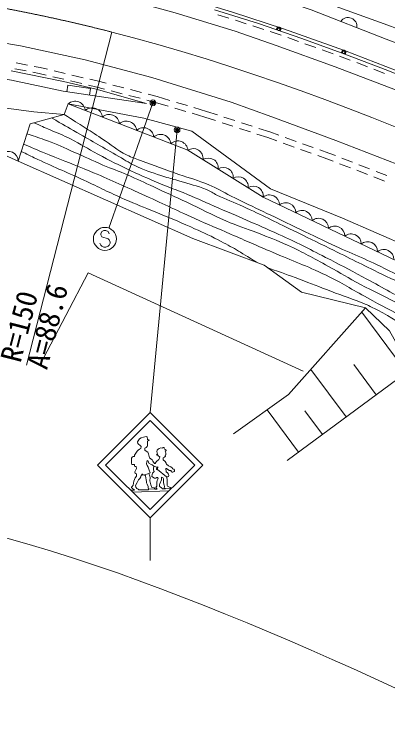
# Model space of a CAD drawing. Units: millimetres at full size, sheet at 1:1000; details may follow other scales. Extents: x 40000 to 680000, y 20000 to 380000.
# Drawn here: x 300501 to 333084, y 239180 to 300500 of the extents above; entities that cross this region are included whole.
import ezdxf
from ezdxf.enums import TextEntityAlignment as Align

# ---------------------------------------------------------------- set-up
doc = ezdxf.new("R2010")
doc.units = ezdxf.units.MM
doc.header["$LTSCALE"] = 1000
doc.header["$PDMODE"] = 32
doc.header["$PDSIZE"] = 500
doc.linetypes.add('CHAIN', pattern=[18.5, 12, -1.5, 3.5, -1.5])
for name, color, linetype, lineweight in [('M-BGD', 7, 'Continuous', 13), ('M-BMK', 2, 'Continuous', 13), ('M-STR-HTXT', 7, 'Continuous', 13), ('M-STR-STRC', 7, 'Continuous', 13)]:
    doc.layers.add(name, color=color, linetype=linetype, lineweight=lineweight)
doc.styles.add('ＭＳ ゴシック', font='')
doc.styles.get('ＭＳ ゴシック').set_extended_font_data('MS Gothic')

msp = doc.modelspace()

# ---------------------------------------------------------------- linework, layer by layer
at = {"layer": 'M-BGD'}
for p, q in [((319219, 300142), (318263, 300436)), ((320741, 299650), (319790, 299959)), ((322263, 299155), (321312, 299464)), ((323784, 298661), (322833, 298970)), ((325290, 298119), (324349, 298458)), ((326795, 297577), (325854, 297916)), ((328301, 297035), (327360, 297374)), ((329103, 296747), (328865, 296832)), ((301659, 296045), (300677, 296235)), ((329800, 296478), (329103, 296747)), ((331293, 295902), (330360, 296262)), ((301559, 295535), (300577, 295725)), ((302783, 295828), (302248, 295932)), ((303407, 295681), (302783, 295828)), ((332786, 295326), (331853, 295686)), ((302674, 295320), (302148, 295421)), ((303290, 295174), (302674, 295320)), ((304848, 294807), (303874, 295037)), ((304965, 295314), (303991, 295543)), ((306522, 294947), (305549, 295176)), ((306405, 294440), (305431, 294670)), ((307730, 294662), (307106, 294809)), ((308514, 294458), (307730, 294662)), ((305191, 294306), (305104, 293712)), ((307170, 294016), (305191, 294306)), ((307605, 294157), (306989, 294303)), ((307083, 293422), (307170, 294016)), ((308382, 293955), (307605, 294157)), ((309930, 293552), (308962, 293804)), ((310063, 294055), (309095, 294307)), ((311611, 293652), (310643, 293904)), ((311479, 293149), (310511, 293401)), ((312976, 293297), (312192, 293501)), ((312976, 293297), (314072, 292969)), ((312836, 292796), (312059, 292998)), ((312836, 292796), (313924, 292471)), ((314647, 292797), (315605, 292511)), ((314499, 292299), (315458, 292013)), ((316180, 292340), (317276, 292012)), ((317276, 292012), (318221, 291703)), ((300857, 287680), (292386, 291410)), ((316032, 291841), (317121, 291516)), ((317121, 291516), (318059, 291209)), ((318791, 291517), (319742, 291206)), ((318630, 291023), (319580, 290712)), ((320312, 291020), (321263, 290709)), ((320150, 290525), (321101, 290215)), ((321833, 290522), (322778, 290213)), ((322778, 290213), (323570, 289930)), ((321671, 290028), (322609, 289721)), ((322609, 289721), (323395, 289440)), ((324134, 289727), (325076, 289390)), ((323959, 289238), (324901, 288900)), ((325641, 289188), (326582, 288850)), ((325466, 288698), (326407, 288361)), ((327147, 288648), (327939, 288364)), ((327939, 288364), (328503, 288146)), ((326972, 288158), (327757, 287877)), ((327757, 287877), (328317, 287660)), ((329063, 287930), (329996, 287569)), ((328877, 287444), (329810, 287084)), ((330556, 287353), (331488, 286992)), ((330369, 286867), (331302, 286507)), ((332048, 286776), (332981, 286416)), ((331862, 286291), (332794, 285930)), ((334689, 269241), (330797, 274491)), ((332064, 267295), (330118, 269920)), ((324312, 261550), (335090, 269539)), ((329439, 265350), (326368, 269492)), ((325296, 262279), (322559, 265972)), ((327367, 263814), (325832, 265886))]:
    msp.add_line(p, q, dxfattribs=at)
for points in [[(262686, 312518), (263295, 311712), (264024, 311037), (264939, 310547), (264991, 311336), (269676, 311663), (274492, 311873), (277319, 311854), (285863, 311245), (292572, 310528), (297191, 309877), (302540, 308951), (305554, 308379), (309809, 307221), (314585, 305859), (321179, 303755), (326714, 301847), (333389, 299414), (337600, 297722), (343060, 295551), (352327, 291346), (363784, 286226)], [(363333, 285231), (351881, 290337), (342680, 294505), (336976, 296805), (332943, 298306), (326405, 300862), (320856, 302789), (314287, 304840), (309568, 306253), (305358, 307410), (302300, 307987), (296974, 308892), (292306, 309600), (285660, 310268), (277275, 310855), (274430, 310966), (269632, 310679), (264939, 310547)], [(362382, 283131), (352740, 287521), (347978, 289615), (343950, 291380), (339226, 293355), (334693, 295233), (329313, 297309), (323993, 299224), (319535, 300673), (314759, 302143), (310255, 303366), (306150, 304361), (304065, 304845)], [(312030, 292698), (304774, 293761), (300265, 294741), (296177, 295432), (293038, 295887), (289453, 296342)], [(312030, 292698), (307657, 293943), (304820, 294627), (300256, 295559)], [(280932, 294597), (282754, 294450), (288976, 293608), (293894, 292853), (298489, 292478), (302218, 291967), (304864, 291745)], [(304864, 291745), (305211, 292660), (311806, 291410)], [(356978, 271191), (356777, 271231), (348554, 272856), (342947, 273911), (336455, 277725), (322206, 284527), (315657, 288615), (305211, 292660)], [(300857, 287680), (301905, 290935), (304864, 291745)], [(357289, 271880), (356365, 272010), (348273, 275471), (343397, 276008), (334981, 280145), (329123, 282687), (322850, 285239), (315980, 290282), (311806, 291410)], [(331126, 274862), (325546, 276238), (322304, 278601), (316091, 280928), (300857, 287680)], [(325690, 269341), (306952, 277913), (303064, 270475)], [(335090, 269539), (333217, 272863), (331126, 274862), (324431, 267306), (319636, 263889)]]:
    msp.add_lwpolyline(points, dxfattribs=at)
for centre, radius, start, end in [((329613, 299427), 769, 351.33206, 145.97129), ((305816, 292007), 890, 4.82909, 132.83236), ((307308, 291429), 890, 4.82909, 132.83236), ((308800, 290851), 890, 4.82909, 132.83236), ((310293, 290273), 890, 4.82909, 132.83236), ((311785, 289696), 890, 4.82909, 132.83236), ((313277, 289118), 890, 4.82909, 132.83236), ((314770, 288540), 890, 4.82909, 132.83236), ((300012, 287675), 845, 0.33419, 132.14274), ((316128, 287912), 846, 352.17106, 123.89078), ((317438, 287095), 846, 352.17106, 123.89078), ((318748, 286278), 846, 352.17106, 123.89078), ((320058, 285460), 846, 352.17106, 123.89078), ((321368, 284643), 846, 352.17106, 123.89078), ((322757, 283850), 873, 359.78599, 129.17785), ((324182, 283170), 873, 359.78599, 129.17785), ((325607, 282490), 873, 359.78599, 129.17785), ((327032, 281810), 873, 359.78599, 129.17785), ((328457, 281130), 873, 359.78599, 129.17785), ((329882, 280449), 873, 359.78599, 129.17785), ((331307, 279769), 873, 359.78599, 129.17785), ((332732, 279089), 873, 359.78599, 129.17785)]:
    msp.add_arc(centre, radius, start, end, dxfattribs=at)
for points, knots in [([(303757, 291442), (304843, 290821), (305115, 290666), (305985, 290168), (307410, 289352), (308203, 288884), (309634, 288077), (310267, 287720), (310589, 287452), (311258, 287170), (312167, 286786), (312693, 286609), (313632, 286309), (314141, 286147), (314432, 286079), (314943, 285926), (315853, 285653), (316374, 285533), (317261, 285194), (317642, 285049), (317815, 284882), (318182, 284706), (319056, 284287), (319577, 284122), (320458, 283717), (322177, 282926), (323121, 282443), (324823, 281618), (326077, 281012), (326775, 280664), (328024, 280049), (329796, 279176), (330784, 278678), (332554, 277803), (333700, 277236), (334400, 277025), (335490, 276358), (335927, 276091), (336100, 275839), (336522, 275551), (337749, 274716), (338375, 274128), (339717, 273493), (340198, 273265), (340467, 273126), (340978, 272977), (342093, 272652), (342743, 272569), (343877, 272325), (344921, 272100), (345506, 271974), (346551, 271760), (348502, 271360), (349591, 271117), (351550, 270762), (353300, 270445), (354278, 270242), (356045, 270033), (356183, 270016), (356311, 270002), (356434, 269990)], [0, 0, 0, 0, 1, 1, 1, 2, 2, 2, 3, 3, 3, 4, 4, 4, 5, 5, 5, 6, 6, 6, 7, 7, 7, 8, 8, 8, 9, 9, 9, 10, 10, 10, 11, 11, 11, 12, 12, 12, 13, 13, 13, 14, 14, 14, 15, 15, 15, 16, 16, 16, 17, 17, 17, 18, 18, 18, 19, 19, 19, 20, 20, 20, 20]), ([(304864, 291745), (306455, 290736), (306861, 290482), (308131, 289656), (308998, 289092), (309424, 288673), (310345, 288202), (310782, 287979), (311049, 287902), (311508, 287728), (312813, 287235), (313551, 286979), (314866, 286515), (315881, 286157), (316475, 286023), (317470, 285612), (318257, 285288), (318650, 285003), (319414, 284627), (321600, 283553), (322835, 282973), (325030, 281918), (326268, 281323), (326955, 280974), (328201, 280397), (329988, 279568), (331025, 279181), (332791, 278308), (333924, 277749), (334542, 277402), (335654, 276801), (336080, 276571), (336322, 276447), (336737, 276196), (337933, 275473), (338417, 274788), (339616, 274070), (340001, 273839), (340203, 273672), (340624, 273520), (341493, 273206), (342028, 273189), (342931, 272993), (344356, 272684), (345165, 272561), (346595, 272276), (349006, 271795), (350344, 271464), (352762, 271021), (354265, 270746), (355117, 270583), (356611, 270380)], [0, 0, 0, 0, 1, 1, 1, 2, 2, 2, 3, 3, 3, 4, 4, 4, 5, 5, 5, 6, 6, 6, 7, 7, 7, 8, 8, 8, 9, 9, 9, 10, 10, 10, 11, 11, 11, 12, 12, 12, 13, 13, 13, 14, 14, 14, 15, 15, 15, 16, 16, 16, 17, 17, 17, 17]), ([(356311, 269719), (356126, 269741), (355928, 269763), (355699, 269785), (354871, 269864), (354401, 269841), (353575, 269930), (351960, 270106), (351073, 270334), (349466, 270571), (348389, 270730), (347778, 270774), (346705, 270960), (345877, 271103), (345412, 271186), (344594, 271381), (343772, 271576), (343323, 271734), (342516, 271988), (341881, 272187), (341530, 272314), (340902, 272532), (340300, 272741), (339953, 272833), (339365, 273079), (338663, 273373), (338281, 273565), (337603, 273911), (336640, 274404), (336114, 274707), (335163, 275223), (333483, 276136), (332556, 276672), (330872, 277576), (329619, 278247), (328922, 278632), (327655, 279276), (326073, 280082), (325186, 280533), (323573, 281276), (321395, 282279), (320146, 282776), (317949, 283736), (316888, 284199), (316302, 284480), (315232, 284922), (314546, 285205), (314146, 285325), (313460, 285607), (312361, 286057), (311751, 286324), (310678, 286833), (309545, 287369), (308917, 287684), (307810, 288272), (306864, 288774), (306369, 289120), (305414, 289603), (304738, 289944), (304335, 290083), (303644, 290390), (303089, 290637), (302916, 290714), (302224, 291022)], [0, 0, 0, 0, 1, 1, 1, 2, 2, 2, 3, 3, 3, 4, 4, 4, 5, 5, 5, 6, 6, 6, 7, 7, 7, 8, 8, 8, 9, 9, 9, 10, 10, 10, 11, 11, 11, 12, 12, 12, 13, 13, 13, 14, 14, 14, 15, 15, 15, 16, 16, 16, 17, 17, 17, 18, 18, 18, 19, 19, 19, 20, 20, 20, 21, 21, 21, 21]), ([(301334, 289161), (302405, 288691), (302686, 288572), (303557, 288208), (304932, 287633), (305731, 287381), (307103, 286800), (308882, 286048), (309864, 285592), (311624, 284797), (313438, 283978), (314436, 283476), (316254, 282663), (317465, 282121), (318152, 281837), (319369, 281307), (320793, 280686), (321588, 280333), (323014, 279717), (324837, 278930), (325901, 278582), (327689, 277717), (329138, 277016), (329883, 276495), (331302, 275735), (332606, 275036), (333326, 274624), (334658, 273981), (336086, 273292), (336904, 272944), (338368, 272335), (339925, 271687), (340795, 271311), (342392, 270766), (343773, 270294), (344565, 270080), (345978, 269713), (347245, 269385), (347954, 269178), (349249, 268996), (350374, 268838), (351017, 268866), (352148, 268756), (353554, 268620), (354589, 268497), (355695, 268357)], [0, 0, 0, 0, 1, 1, 1, 2, 2, 2, 3, 3, 3, 4, 4, 4, 5, 5, 5, 6, 6, 6, 7, 7, 7, 8, 8, 8, 9, 9, 9, 10, 10, 10, 11, 11, 11, 12, 12, 12, 13, 13, 13, 14, 14, 14, 15, 15, 15, 15]), ([(321616, 278859), (320066, 279820), (319633, 280110), (318297, 280793), (317376, 281265), (316848, 281507), (315902, 281927), (314693, 282465), (314005, 282742), (312784, 283250), (311761, 283675), (311174, 283879), (310161, 284325), (308745, 284948), (307984, 285366), (306579, 286012), (304898, 286786), (303927, 287159), (302261, 287966), (301817, 288181), (301672, 288248), (301128, 288522)], [0, 0, 0, 0, 1, 1, 1, 2, 2, 2, 3, 3, 3, 4, 4, 4, 5, 5, 5, 6, 6, 6, 7, 7, 7, 7]), ([(355304, 267494), (354800, 267529), (354265, 267572), (353652, 267636), (352321, 267776), (351574, 267846), (350253, 268055), (349033, 268248), (348349, 268363), (347141, 268621), (346161, 268831), (345616, 268966), (344652, 269240), (343464, 269577), (342802, 269784), (341642, 270210), (340353, 270683), (339653, 271008), (338388, 271543), (337216, 272040), (336552, 272300), (335406, 272855), (334109, 273483), (333475, 274010), (332192, 274666), (331773, 274880), (331542, 275008), (331107, 275188), (329947, 275667), (329272, 275872), (328098, 276317), (327030, 276722), (326439, 276967), (325369, 277367), (324304, 277765), (323962, 277887), (322634, 278361)], [0, 0, 0, 0, 1, 1, 1, 2, 2, 2, 3, 3, 3, 4, 4, 4, 5, 5, 5, 6, 6, 6, 7, 7, 7, 8, 8, 8, 9, 9, 9, 10, 10, 10, 11, 11, 11, 12, 12, 12, 12])]:
    msp.add_open_spline(points, degree=3, knots=knots, dxfattribs=at)
at = {"layer": 'M-BGD', "color": 1}
msp.add_open_spline([(356108, 269271), (355454, 269345), (354857, 269401), (354034, 269502), (352801, 269653), (352110, 269737), (350878, 269900), (349418, 270094), (348599, 270195), (347145, 270428), (346243, 270572), (345739, 270659), (344845, 270847), (343840, 271059), (343272, 271170), (342294, 271482), (341350, 271782), (340848, 272028), (339928, 272395), (339199, 272685), (338783, 272833), (338069, 273159), (337317, 273502), (336915, 273733), (336179, 274109), (335204, 274607), (334666, 274901), (333692, 275398), (332528, 275992), (331856, 276285), (330703, 276897), (329591, 277487), (329009, 277893), (327901, 278491), (326525, 279234), (325767, 279679), (324345, 280330), (323339, 280792), (322752, 280999), (321722, 281406), (320648, 281830), (320022, 282006), (318960, 282458), (317605, 283035), (316889, 283452), (315557, 284079), (314436, 284607), (313806, 284896), (312681, 285416), (311791, 285827), (311300, 286076), (310399, 286463), (309564, 286822), (309076, 286974), (308239, 287329), (307247, 287750), (306711, 288032), (305723, 288464), (304821, 288859), (304325, 289104), (303401, 289446), (302713, 289701), (302475, 289781), (301620, 290048)], degree=3, knots=[0, 0, 0, 0, 1, 1, 1, 2, 2, 2, 3, 3, 3, 4, 4, 4, 5, 5, 5, 6, 6, 6, 7, 7, 7, 8, 8, 8, 9, 9, 9, 10, 10, 10, 11, 11, 11, 12, 12, 12, 13, 13, 13, 14, 14, 14, 15, 15, 15, 16, 16, 16, 17, 17, 17, 18, 18, 18, 19, 19, 19, 20, 20, 20, 21, 21, 21, 21], dxfattribs=at)
at = {"layer": 'M-BMK', "linetype": 'CHAIN'}
msp.add_lwpolyline([(333719, 290663), (331682, 291470), (329639, 292261), (327590, 293034), (325533, 293788), (323469, 294523), (321398, 295236), (319318, 295926), (317231, 296591), (315136, 297232), (313033, 297845), (310922, 298430), (309031, 298927)], dxfattribs=at)
msp.add_arc((271831, 153613), 150000, 75.64082, 88.05178, dxfattribs=at)
at = {"layer": 'M-STR-HTXT'}
for p, q in [((309031, 298927), (301591, 269864)), ((312605, 292754), (308752, 281834)), ((314712, 290388), (312356, 265751))]:
    msp.add_line(p, q, dxfattribs=at)
msp.add_lwpolyline([(339264, 239180), (337428, 240022), (335592, 240863), (333754, 241701), (331915, 242535), (330073, 243364), (328228, 244187), (326380, 245001), (324527, 245806), (322670, 246600), (320808, 247383), (318940, 248151), (317067, 248906), (315187, 249643), (313300, 250364), (311405, 251065), (309504, 251746), (307595, 252405), (305677, 253040), (303752, 253651), (301819, 254235), (299877, 254791), (297927, 255318), (297871, 255333)], dxfattribs=at)
for centre, radius in [((312605, 292754), 150), ((312605, 292754), 120), ((312605, 292754), 90), ((312605, 292754), 60), ((312605, 292754), 30), ((312605, 292754), 20), ((314712, 290388), 150), ((314712, 290388), 120), ((314712, 290388), 90), ((314712, 290388), 60), ((314712, 290388), 30), ((314712, 290388), 20)]:
    msp.add_circle(centre, radius, dxfattribs=at)
for p in [(312605, 292754), (314712, 290388)]:
    msp.add_point(p, dxfattribs=at)
at = {"layer": 'M-STR-STRC'}
for p, q in [((308144, 281522), (308053, 281340)), ((308326, 281613), (308144, 281522)), ((308508, 281613), (308326, 281613)), ((308690, 281522), (308508, 281613)), ((308781, 281340), (308690, 281522)), ((308053, 281340), (308053, 281249)), ((308053, 281249), (308144, 281068)), ((308144, 281068), (308690, 280886)), ((308690, 280886), (308781, 280795)), ((308053, 280340), (307963, 280522)), ((308144, 280249), (308053, 280340)), ((308326, 280158), (308144, 280249)), ((308690, 280249), (308508, 280158)), ((308781, 280340), (308690, 280249)), ((308781, 280795), (308872, 280613)), ((308872, 280522), (308781, 280340)), ((308872, 280613), (308872, 280522)), ((308508, 280158), (308326, 280158)), ((312356, 265751), (307760, 261154)), ((316952, 261154), (312356, 265751)), ((312356, 265043), (308467, 261154)), ((316245, 261154), (312356, 265043)), ((307760, 261154), (312356, 256558)), ((308467, 261154), (312356, 257265)), ((312356, 257265), (316245, 261154)), ((312356, 256558), (316952, 261154)), ((312677, 261057), (312935, 260978)), ((312993, 260772), (313798, 260121)), ((311865, 260292), (312237, 260415)), ((310830, 258792), (313997, 258906)), ((312781, 259057), (312207, 259069)), ((313699, 259073), (314118, 259099)), ((312356, 256558), (312353, 252835))]:
    msp.add_line(p, q, dxfattribs=at)
for points in [[(303076, 303435), (306063, 302801), (310413, 301756), (314546, 300608), (319758, 298997), (323354, 297757), (328492, 295893), (333743, 293887), (338399, 292039), (343313, 289953), (351998, 286102), (361732, 281693)], [(263753, 300354), (269251, 300480), (276454, 300477), (283161, 300164), (289174, 299550), (295543, 298662), (301073, 297714), (306704, 296513), (312513, 294960), (319433, 292799)], [(362273, 282889), (355137, 286134), (351488, 287775), (347836, 289397), (344171, 290988), (340472, 292554), (336781, 294077), (333070, 295572), (329341, 297003), (325581, 298377), (321795, 299664), (317980, 300870)], [(359261, 276236), (349488, 280657), (344946, 282685), (339577, 285029), (333956, 287363), (328556, 289471), (322960, 291548), (319433, 292799)], [(314185, 259094), (314118, 259099), (314121, 259176), (314096, 259208), (313872, 259322), (313853, 259370), (313849, 259937), (313798, 260121), (313878, 260124), (313963, 260168), (313999, 260234), (313966, 260351), (313861, 260469), (313762, 260574), (313740, 260849), (313800, 260849), (313976, 260695), (314031, 260684), (314163, 260689), (314196, 260667), (314202, 260607), (314273, 260546), (314350, 260535), (314454, 260579), (314482, 260634), (314482, 260722), (314416, 260810), (314311, 260827), (314311, 260887), (314174, 260991), (313971, 261079), (313773, 261228), (313757, 261327), (313663, 261458), (313509, 261607), (313493, 261788), (313559, 261805), (313625, 261841), (313687, 261936), (313683, 262028), (313716, 262050), (313720, 262222), (313694, 262288), (313672, 262391), (313738, 262398), (313746, 262435), (313722, 262518), (313623, 262551), (313581, 262592), (313581, 262691), (313540, 262699), (313458, 262682), (313433, 262641), (313285, 262649), (313140, 262607), (313063, 262549), (312975, 262457), (312953, 262329), (312964, 262223), (312994, 262087), (312924, 262069), (312939, 262003), (313027, 262003), (313096, 261937), (313217, 261911), (313177, 261743), (313107, 261633), (312920, 261475), (312840, 261362), (312829, 261296), (312748, 261303), (312605, 261486), (312539, 261604), (312316, 261787), (312272, 261900), (312206, 262146), (312147, 262274), (312023, 262362), (311902, 262453), (311906, 262637), (311953, 262655), (312005, 262699), (312089, 262765), (312118, 262871), (312118, 263072), (312133, 263248), (312316, 263325), (312254, 263344), (312140, 263344), (312129, 263395), (312092, 263607), (312005, 263637), (311788, 263600), (311583, 263519), (311426, 263431), (311309, 263281), (311250, 263182), (311294, 263040), (311353, 262963), (311499, 262849), (311580, 262783), (311561, 262600), (311433, 262530), (311323, 262457), (311239, 262366), (311118, 262197), (310997, 262018), (310997, 261908), (310884, 261893), (310807, 261849), (310745, 261754), (310726, 261585), (310730, 261333), (310752, 261215), (310821, 261208), (310997, 261212), (310986, 261102), (311030, 261043), (311144, 261018), (311162, 260853), (311038, 260560), (311041, 260424), (311180, 260380), (311177, 260175), (311045, 260040), (310986, 259889), (310935, 259736), (310913, 259582), (310891, 259413), (310799, 259270), (310737, 259234), (310741, 259182), (310807, 259142), (311005, 258976), (310659, 258962)]]:
    msp.add_lwpolyline(points, dxfattribs=at)
for points in [[(312979, 259057), (312781, 259057), (312765, 259112), (312699, 259173), (312517, 259211), (312408, 259415), (312342, 259788), (312358, 260068), (312347, 260189), (312237, 260415), (312358, 260486), (312281, 260717), (312199, 260964), (312111, 261123), (312056, 261272), (312061, 261437), (312094, 261541), (312188, 261480), (312259, 261332), (312452, 261217), (312534, 261167), (312677, 261057), (312655, 260860), (312660, 260739), (312704, 260601), (312561, 260448), (312528, 260327), (312517, 260167), (312743, 260019), (312847, 260019), (312935, 260057), (312994, 260066), (313048, 259975), (312958, 259803), (312947, 259666), (312947, 259474), (312947, 259314), (312887, 259249), (312848, 259183)], [(312927, 260772), (312993, 260772), (313034, 260995), (312935, 260978)], [(312225, 258997), (311382, 258983), (311329, 259046), (311197, 259100), (311107, 259220), (311070, 259371), (311229, 259623), (311354, 259880), (311464, 259968), (311541, 260116), (311574, 260259), (311623, 260259), (311623, 260364), (311716, 260369), (311705, 260287), (311865, 260292), (311942, 260210), (311991, 260050), (312019, 259880), (312035, 259715), (312052, 259600), (312112, 259501), (312200, 259281), (312200, 259182), (312207, 259069)], [(313699, 259073), (313419, 259073), (313412, 259143), (313350, 259176), (313240, 259249), (313181, 259279), (313178, 259458), (313192, 259524), (313353, 259868), (313357, 260084), (313456, 260055), (313515, 259960), (313511, 259597), (313591, 259399), (313617, 259282), (313588, 259165)]]:
    msp.add_lwpolyline(points, close=True, dxfattribs=at)
for centre, radius in [((323571, 299179), 100), ((329226, 297165), 112), ((329226, 297165), 100), ((308417, 280886), 1000)]:
    msp.add_circle(centre, radius, dxfattribs=at)
for centre, radius, start, end in [((323571, 299179), 188, 304.35761, 198.0974), ((323571, 299179), 150, 292.63713, 209.81788), ((323571, 299179), 112, 251.22754, 251.22747), ((329226, 297165), 188, 303.05937, 196.79916), ((329226, 297165), 150, 291.33888, 208.51964)]:
    msp.add_arc(centre, radius, start, end, dxfattribs=at)

# ---------------------------------------------------------------- texts
at = {"layer": 'M-STR-HTXT', "style": 'ＭＳ ゴシック'}
msp.add_text('A=88.6', height=1833, rotation=75.641, dxfattribs=at).set_placement((301591, 269864), align=Align.TOP_LEFT)
msp.add_text('R=150', height=1833, rotation=75.641, dxfattribs=at).set_placement((301591, 269864), align=Align.BOTTOM_LEFT)

doc.saveas('drawing.dxf')
